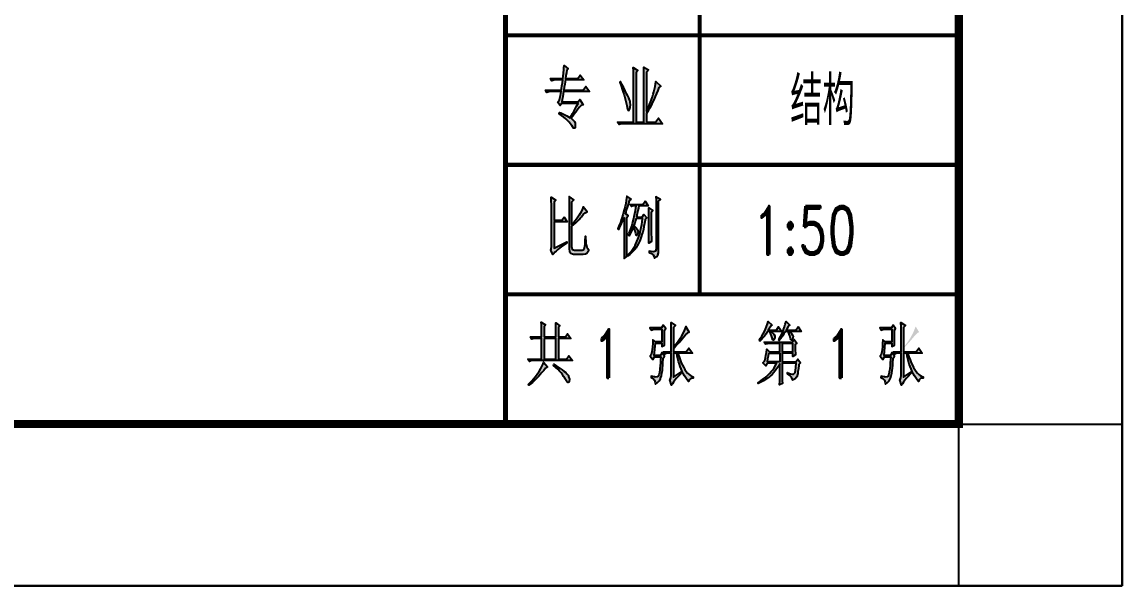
# Model space of a CAD drawing. Extents: x 214073 to 274589, y -287361 to -130190.
# Drawn here: x 271192 to 274589, y -287361 to -285620 of the extents above; entities that cross this region are included whole.
import ezdxf

# ---------------------------------------------------------------- set-up
doc = ezdxf.new("R2010")
doc.units = 0
doc.header["$LTSCALE"] = 500
doc.header["$MEASUREMENT"] = 0
doc.layers.get('0').update_dxf_attribs({"linetype": 'CONTINUOUS'})
for name, color, linetype in [('1', 7, 'CONTINUOUS'), ('PRDWWP_CenterLine', 7, 'CONTINUOUS'), ('TK', 7, 'CONTINUOUS'), ('图框', 4, 'CONTINUOUS')]:
    doc.layers.add(name, color=color, linetype=linetype)
doc.layers.add('_TSZ_PLOT_MARK', color=1, linetype='CONTINUOUS', plot=False)
doc.styles.add('romand', font='romand.shx', dxfattribs={"width": 0.7, "height": 200, "bigfont": 'OCHINESE.shx'})

msp = doc.modelspace()

# ---------------------------------------------------------------- hatches: boundary and pattern name
at = {"layer": '1'}
h = msp.add_hatch(color=7, dxfattribs=at)
h.paths.add_polyline_path([(272862.1, -285851.1), (272863.8, -285841.8), (272865, -285834.9), (272944.4, -285834.9), (272933.3, -285819.3), (272925, -285830.9), (272865.7, -285830.9), (272866.9, -285821.9), (272868.3, -285813.1), (272869.5, -285804.6), (272870.2, -285799.1), (272926.9, -285799.1), (272916.4, -285784.2), (272908.8, -285795.1), (272870.9, -285795.1), (272872.1, -285786.1), (272873.3, -285777.3), (272874.5, -285769.2), (272879, -285765), (272866.2, -285755), (272865.9, -285760.5), (272865.4, -285767.8), (272864.7, -285777.1), (272863.6, -285788.2), (272862.6, -285795.1), (272824.2, -285795.1), (272828.9, -285801.7), (272834.6, -285799.8), (272840.5, -285799.1), (272862.1, -285799.1), (272860.9, -285808.6), (272859.5, -285817.4), (272858.3, -285825.7), (272857.4, -285830.9), (272808.5, -285830.9), (272813.3, -285837.5), (272819, -285835.6), (272824.9, -285834.9), (272856.9, -285834.9), (272855, -285847), (272853.4, -285855.3), (272852.2, -285860.1), (272848.1, -285866.9), (272847, -285868.4), (272854.5, -285878.3), (272858.6, -285871.7), (272909.3, -285871.7), (272904.6, -285880.5), (272900.1, -285888.8), (272896, -285896.1), (272892.2, -285902.8), (272888.9, -285908.9), (272885.8, -285914.1), (272884.9, -285915.8), (272879.9, -285913), (272874.7, -285909.9), (272862.8, -285904.2), (272856.2, -285901.1), (272851.7, -285899.2), (272850.5, -285902.5), (272858.3, -285908.7), (272865.2, -285914.4), (272871.4, -285919.6), (272876.8, -285924.6), (272881.6, -285929.3), (272885.4, -285933.6), (272888.5, -285937.4), (272890.1, -285940), (272895.3, -285947.6), (272899.1, -285948.5), (272900.1, -285946.6), (272901, -285938.3), (272900.5, -285932.4), (272898.4, -285927.7), (272893.7, -285922.2), (272887.7, -285917.5), (272893, -285910.8), (272897.7, -285904.4), (272902.2, -285898.5), (272906.2, -285892.8), (272908.8, -285889.2), (272914.1, -285882.8), (272919.5, -285878.6), (272924.7, -285876.2), (272925.7, -285876), (272915.3, -285859.1), (272910, -285866.7), (272859.3, -285866.7), (272860.5, -285859.4)])
h.paths.add_polyline_path([(273069.9, -285864.8), (273068.2, -285860.3), (273065.8, -285854.8), (273063, -285848.4), (273059.4, -285840.9), (273055.4, -285832.6), (273050.4, -285823.1), (273045, -285812.9), (273040.5, -285804.1), (273038.1, -285805.8), (273042.1, -285816.9), (273045.5, -285827.3), (273048.8, -285836.8), (273051.4, -285845.6), (273053.8, -285853.7), (273055.9, -285861.3), (273059, -285873.6), (273059.7, -285878.3), (273061.8, -285889), (273064.2, -285893.7), (273067, -285892.3), (273068, -285890.9), (273070.6, -285883.8), (273071.5, -285875.5), (273070.8, -285868.4)], flags=17)
h.paths.add_polyline_path([(273120.9, -285775.9), (273126.8, -285768.3), (273112.1, -285760), (273112.6, -285770.7), (273112.6, -285779.9), (273112.8, -285787.7), (273112.8, -285930), (273088.9, -285930), (273088.9, -285775.9), (273094.1, -285769.9), (273080.1, -285760.9), (273080.3, -285770.4), (273080.5, -285779.4), (273080.8, -285787.7), (273080.8, -285930), (273031.7, -285930), (273036.4, -285936.7), (273042.1, -285934.8), (273048.1, -285934.3), (273170.4, -285934.3), (273158.3, -285916.7), (273148.9, -285930), (273120.9, -285930), (273120.9, -285902.5), (273123.9, -285897.8), (273127.3, -285892.3), (273130.6, -285886.6), (273133.9, -285880.2), (273137.2, -285873.3), (273140.8, -285866), (273144.3, -285858.2), (273147.9, -285849.9), (273151.5, -285841.1), (273155.3, -285831.6), (273158.8, -285822.6), (273165.2, -285818.3), (273150, -285804.1), (273148.9, -285811.9), (273147.4, -285819.7), (273143.6, -285835.4), (273141.3, -285843.2), (273138.9, -285851.3), (273136.3, -285859.4), (273133.2, -285867.4), (273129.9, -285875.5), (273126.6, -285883.8), (273120.9, -285895.9)])
h = msp.add_hatch(color=7, dxfattribs=at)
h.paths.add_polyline_path([(272846.7, -286323), (272852.4, -286318.5), (272858.8, -286313.5), (272866.2, -286308.5), (272874, -286303.1), (272874.9, -286302.6), (272874.5, -286299), (272835.3, -286318.3), (272835.3, -286236.7), (272876.1, -286236.7), (272866.2, -286222.4), (272859.3, -286232.4), (272835.3, -286232.4), (272835.3, -286176.7), (272840.5, -286170), (272826.6, -286160.8), (272826.8, -286167.2), (272826.8, -286174.5), (272827, -286182.6), (272827, -286202), (272827.3, -286213.4), (272827.3, -286312.6), (272826.1, -286321.6), (272824.9, -286324.2), (272831.8, -286338.4), (272834.4, -286334.9), (272837.7, -286331.3), (272841.7, -286327.3)])
h.paths.add_polyline_path([(272940.6, -286328.2), (272942.5, -286324.2), (272938.5, -286319), (272936.1, -286311.6), (272934.9, -286305.2), (272934.2, -286296.7), (272933.7, -286286.5), (272933.7, -286282.4), (272930.9, -286282.4), (272930.4, -286295.2), (272930, -286305.2), (272929.5, -286313), (272928.5, -286318), (272928.5, -286318.3), (272925, -286324.9), (272922.1, -286325.8), (272898.2, -286325.8), (272892.7, -286323.7), (272890.8, -286316.8), (272890.6, -286315.9), (272890.6, -286250.9), (272896.8, -286245.4), (272902.4, -286240), (272907.7, -286235), (272912.4, -286230), (272916.9, -286225), (272919.8, -286221.7), (272925.7, -286214.9), (272931.1, -286209.9), (272935.9, -286207.3), (272937.3, -286206.6), (272925.7, -286190.9), (272923.3, -286196.8), (272920, -286203.9), (272915.7, -286211.8), (272912.9, -286216.7), (272908.6, -286223.2), (272904.3, -286229.3), (272899.6, -286235.2), (272894.9, -286240.9), (272890.6, -286245.9), (272890.6, -286175.7), (272896.5, -286169.1), (272882, -286159.1), (272882, -286166.9), (272882.3, -286175.2), (272882.5, -286184.3), (272882.5, -286320.9), (272883.5, -286328.7), (272886.8, -286333.9), (272892, -286336.3), (272895.3, -286336.8), (272925.7, -286336.8), (272932.1, -286335.6), (272936.1, -286333.4)])
h.paths.add_polyline_path([(273059.7, -286317.1), (273059.7, -286223.4), (273063.7, -286217.5), (273056.1, -286212.5), (273057.5, -286207.7), (273059.4, -286201.3), (273061.8, -286193.3), (273064.7, -286183.3), (273068.2, -286171.9), (273068.5, -286170.7), (273073.2, -286166.7), (273060.4, -286157.5), (273059.4, -286164.1), (273058, -286171.7), (273056.6, -286180.2), (273054.5, -286189.7), (273052.1, -286199.9), (273050.2, -286207.5), (273047.8, -286215.1), (273045.5, -286222.9), (273042.8, -286231), (273040, -286239), (273036.9, -286247.3), (273033.6, -286255.6), (273032.4, -286259.2), (273034.1, -286260.9), (273037.1, -286255.9), (273040.2, -286250), (273044, -286242.6), (273047.8, -286234.3), (273052.1, -286225), (273052.1, -286324.7), (273051.9, -286334.1), (273051.6, -286345.1), (273051.6, -286350), (273060.4, -286344.1), (273059.9, -286334.6), (273059.9, -286325.6)])
h.paths.add_polyline_path([(273097.5, -286187.6), (273126.1, -286187.6), (273116.4, -286173.3), (273109.2, -286183.3), (273070.1, -286183.3), (273074.9, -286190), (273080.1, -286187.6), (273088.4, -286187.6), (273087.7, -286194.5), (273086.5, -286202.5), (273085.1, -286211.3), (273083.2, -286221), (273082, -286226.7), (273077.7, -286242.4), (273075.3, -286250.4), (273072.5, -286258.3), (273069.6, -286266.6), (273066.6, -286274.6), (273064.9, -286278.4), (273066.8, -286280.1), (273071.1, -286272.5), (273074.6, -286265.1), (273078.2, -286258), (273080.8, -286251.6), (273084.1, -286260.1), (273086.5, -286268), (273087.7, -286273.4), (273090, -286279.4), (273092.9, -286275.8), (273094.8, -286268), (273092.9, -286261.6), (273089.3, -286256.1), (273084.1, -286250.4), (273082, -286248.3), (273084.6, -286240.9), (273087, -286232.9), (273088.9, -286226.7), (273108.8, -286226.7), (273107.3, -286236.7), (273105.9, -286245.9), (273104.3, -286254.7), (273102.6, -286262.8), (273100.9, -286270.3), (273100, -286274.1), (273097.4, -286282.4), (273094.5, -286290.5), (273091.2, -286298.1), (273087.9, -286305.2), (273085.3, -286310), (273081.7, -286316.6), (273077.5, -286322.8), (273073, -286328.7), (273068.2, -286334.4), (273062.5, -286340.1), (273063.7, -286342.4), (273069.6, -286337.9), (273074.9, -286333.2), (273079.8, -286328), (273084.3, -286323), (273084.8, -286322.5), (273088.4, -286317.5), (273091.9, -286311.6), (273095.7, -286304.5), (273099.8, -286296), (273102.4, -286290), (273104.7, -286283.6), (273106.9, -286276.7), (273109, -286269.2), (273111.1, -286260.9), (273113, -286251.8), (273114.7, -286242.4), (273116.6, -286232.2), (273116.8, -286230), (273121.6, -286225), (273112.1, -286214.1), (273107.6, -286222.4), (273090, -286222.4), (273092.4, -286211.5), (273094.5, -286202.3), (273096.2, -286194.5)])
h.paths.add_polyline_path([(273135.6, -286209.2), (273140.8, -286202.5), (273128, -286194.2), (273128.2, -286202.5), (273128.5, -286211.3), (273128.5, -286279.8), (273128.2, -286289.8), (273128, -286301.7), (273128, -286303.3), (273136, -286297.4), (273135.8, -286285.3), (273135.6, -286275.3)])
h.paths.add_polyline_path([(273158.3, -286173.3), (273163.6, -286168.4), (273150, -286160.1), (273150.3, -286170.7), (273150.5, -286180.2), (273150.5, -286188.8), (273150.7, -286196.1), (273150.7, -286320.9), (273148.6, -286328.2), (273146, -286329.2), (273141.5, -286329.4), (273135.1, -286328.9), (273129.2, -286328.2), (273129.2, -286331.8), (273136.3, -286334.9), (273141.7, -286339.1), (273144.8, -286344.3), (273146, -286349.1), (273151.2, -286345.5), (273155.3, -286340.3), (273157.4, -286333.2), (273158.3, -286324.4)])
h = msp.add_hatch(color=7, dxfattribs=at)
h.paths.add_polyline_path([(272809, -286688.5), (272815.4, -286685.1), (272803.1, -286670.2), (272801.2, -286675.4), (272798.4, -286682.1), (272794.1, -286689.9), (272789.1, -286698.7), (272785.3, -286704.3), (272781.3, -286710), (272777, -286715.7), (272772.3, -286721.7), (272767.3, -286727.3), (272761.9, -286733), (272756.4, -286738.5), (272757.6, -286741.8), (272763.3, -286737.5), (272768.7, -286733), (272773.9, -286728.3), (272784.1, -286718.1), (272788.4, -286713.6), (272792.9, -286708.4), (272797.9, -286702.4), (272803.4, -286695.6)])
h.paths.add_polyline_path([(272875, -286706.2), (272871.2, -286702.7), (272866.4, -286698.9), (272860.7, -286694.4), (272854.1, -286689.6), (272846.3, -286684.4), (272837.5, -286678.7), (272834.7, -286676.8), (272833.9, -286680.2), (272840.6, -286686.3), (272846.5, -286692.2), (272852, -286697.9), (272857, -286703.6), (272861.2, -286708.8), (272864.8, -286714.3), (272868.1, -286719.3), (272869, -286720.9), (272874.5, -286729.7), (272878.5, -286733.3), (272881.4, -286731.6), (272881.9, -286730.2), (272882.6, -286722.6), (272880.4, -286714.3), (272879.5, -286711.9), (272877.8, -286709.3)])
h.paths.add_polyline_path([(272877.1, -286582.7), (272870.2, -286592.6), (272849.1, -286592.6), (272849.1, -286562.8), (272853.2, -286557.8), (272840.3, -286548.5), (272840.6, -286553.7), (272840.8, -286560.9), (272840.8, -286569.9), (272841.1, -286580.5), (272841.1, -286592.6), (272804.8, -286592.6), (272804.8, -286561.1), (272809, -286555.2), (272796, -286546.9), (272796.2, -286554), (272796.5, -286562), (272796.7, -286570.8), (272796.7, -286592.6), (272762.3, -286592.6), (272767.1, -286599.3), (272772.8, -286597.4), (272778.7, -286596.9), (272796.7, -286596.9), (272796.7, -286660.9), (272754.7, -286660.9), (272759.5, -286667.8), (272765.2, -286665.7), (272771.1, -286665.2), (272891.8, -286665.2), (272881.1, -286650.3), (272873.6, -286660.9), (272849.1, -286660.9), (272849.1, -286596.9), (272887.1, -286596.9)])
h.paths.add_polyline_path([(272841.1, -286596.9), (272841.1, -286660.9), (272804.8, -286660.9), (272804.8, -286596.9)], flags=17)
h.paths.add_polyline_path([(273148.2, -286611.9), (273168.6, -286611.9), (273168.6, -286621.8), (273176.6, -286617.8), (273176.6, -286610.9), (273176.4, -286603.1), (273176.2, -286594.3), (273176.2, -286571.1), (273180.2, -286566.1), (273172.6, -286556.1), (273167.4, -286564.4), (273131.3, -286564.4), (273135.8, -286571.1), (273142.3, -286568.5), (273168.6, -286568.5), (273168.6, -286607.8), (273148.2, -286607.8), (273140.6, -286600.9), (273139.9, -286613), (273139.2, -286623), (273138.5, -286631.1), (273137.7, -286637.2), (273137.7, -286638.7), (273135.6, -286647.7), (273132.5, -286651.9), (273140.1, -286661.9), (273145.3, -286653.6), (273165, -286653.6), (273164.3, -286663.3), (273163.6, -286672.6), (273162.9, -286681.3), (273162.2, -286689.6), (273161.5, -286696), (273159.6, -286707), (273156.7, -286713.4), (273154.1, -286715.3), (273147.5, -286716.4), (273145.3, -286716), (273139.9, -286715), (273135.4, -286713.6), (273134.7, -286717.6), (273141.1, -286721.2), (273145.3, -286726.4), (273147.9, -286732.8), (273148.7, -286737.8), (273155.1, -286733), (273160, -286727.8), (273163.6, -286722.1), (273164.5, -286720.2), (273166.7, -286712.6), (273168.6, -286704.3), (273169.8, -286696), (273170.2, -286688.9), (273170.9, -286680.9), (273171.7, -286671.6), (273172.4, -286661.4), (273172.6, -286657.6), (273176.6, -286651.9), (273168.6, -286641), (273163.8, -286649.3), (273144.6, -286649.3)])
h.paths.add_polyline_path([(273204.6, -286563.5), (273210.6, -286556.8), (273196.6, -286547.8), (273196.6, -286551.9), (273196.8, -286557.1), (273196.8, -286570.3), (273197, -286578.7), (273197, -286638.7), (273173.3, -286638.7), (273177.8, -286645.3), (273183.8, -286642.7), (273197, -286642.7), (273197, -286710.3), (273196.1, -286719.3), (273193, -286725.2), (273198.2, -286741.8), (273201.1, -286737.1), (273204.4, -286731.9), (273208.7, -286726.2), (273213.4, -286720.2), (273218.9, -286714.1), (273225.3, -286707.4), (273228.1, -286704.3), (273226.9, -286701), (273204.6, -286716.9), (273204.6, -286642.7), (273214.6, -286642.7), (273216, -286651.5), (273217.7, -286660), (273219.8, -286668.1), (273222.2, -286676.1), (273224.8, -286683.9), (273227.6, -286691.3), (273230.9, -286698.7), (273234.3, -286705.5), (273238.3, -286712.4), (273242.3, -286718.8), (273246.6, -286725), (273250.9, -286730.2), (273252.8, -286724.5), (273257.3, -286720.7), (273264.1, -286719.5), (273265.3, -286719.3), (273265.3, -286716), (273260.8, -286714.1), (273256.3, -286711.5), (273252.1, -286708.1), (273247.8, -286703.9), (273243.5, -286699.1), (273239.5, -286693.4), (273235.7, -286687), (273231.9, -286679.9), (273228.1, -286672.1), (273224.5, -286663.3), (273221.2, -286653.8), (273217.9, -286643.9), (273217.4, -286642.7), (273262.5, -286642.7), (273251.3, -286626.8), (273243.8, -286638.7), (273204.6, -286638.7)])
h.paths.add_polyline_path([(273242.1, -286560.2), (273235.9, -286575.3), (273232.4, -286582.7), (273228.6, -286590), (273228.1, -286591), (273224.5, -286597.1), (273220.7, -286603.1), (273216.2, -286609.5), (273211.5, -286615.9), (273205.8, -286622.8), (273206.5, -286626.1), (273211.7, -286620.4), (273216.7, -286614.7), (273221.7, -286609.2), (273231.2, -286598.3), (273235, -286593.6), (273241.6, -286586), (273247.1, -286580.8), (273251.1, -286578.2), (273252.5, -286577.7)], flags=17)
h.paths.add_polyline_path([(273502.3, -286562.3), (273506.3, -286556.8), (273507.9, -286555.2), (273496.3, -286544.5), (273494.2, -286552.3), (273491.6, -286560.4), (273488.5, -286568), (273485.2, -286575.3), (273481.4, -286582.9), (273477.4, -286590), (273473.3, -286596.4), (273469.5, -286601.9), (273470.7, -286605.2), (273476.2, -286600), (273480.9, -286594.5), (273484.7, -286590.3), (273489, -286583.9), (273493.2, -286577.2), (273494.4, -286575.3), (273501.5, -286575.3), (273505.1, -286583.4), (273507.2, -286589.3), (273509.4, -286598.3), (273509.6, -286600.9), (273512.9, -286602.4), (273514.3, -286600.9), (273517.2, -286594.1), (273516.7, -286589.3), (273513.6, -286583.9), (273508.7, -286578.4), (273505.1, -286575.3), (273538.8, -286575.3), (273528.8, -286561.1), (273521.9, -286571.1), (273496.8, -286571.1)])
h.paths.add_polyline_path([(273588.8, -286561.1), (273581.9, -286571.1), (273552.3, -286571.1), (273557.3, -286562.3), (273561.5, -286557.3), (273563.2, -286556.1), (273551.6, -286545.2), (273549.4, -286553), (273547.1, -286561.1), (273544.2, -286569.6), (273544, -286570.1), (273541.6, -286576.5), (273538.3, -286583.4), (273534.5, -286590.7), (273530, -286598.6), (273528.3, -286600.9), (273530, -286603.6), (273535.7, -286596.9), (273540, -286591.2), (273541.6, -286588.6), (273545.4, -286582.7), (273549.9, -286575.3), (273558, -286575.3), (273561.5, -286584.1), (273563.2, -286589.3), (273565.3, -286597.6), (273566.3, -286600.2), (273569.4, -286602.1), (273571.5, -286599.3), (273573.4, -286591.5), (273572, -286587), (273568.4, -286582), (273562.5, -286576.3), (273561.5, -286575.3), (273598.8, -286575.3)])
h.paths.add_polyline_path([(273580.3, -286634.1), (273580.3, -286616.1), (273584.8, -286611.9), (273576.7, -286600.2), (273570.8, -286608.5), (273484, -286608.5), (273488.7, -286615.2), (273494.4, -286613.3), (273500.4, -286612.8), (273532.4, -286612.8), (273532.4, -286638.7), (273500.8, -286638.7), (273492.1, -286630.1), (273490.9, -286640.1), (273489.2, -286649.1), (273487.8, -286657.4), (273486.1, -286665), (273485.7, -286666.9), (273480.4, -286671.9), (273489.2, -286681.8), (273493.2, -286673.5), (273522.4, -286673.5), (273518.9, -286680.9), (273514.8, -286687.5), (273510.6, -286693.9), (273505.8, -286699.6), (273501.1, -286705.1), (273496.8, -286709.3), (273485.9, -286718.8), (273480.4, -286723.1), (273475, -286727.1), (273469.5, -286730.9), (273465.3, -286733.5), (273466, -286736.1), (273472.1, -286733), (273478.1, -286730), (273483.8, -286726.6), (273489.4, -286723.1), (273494.9, -286719.3), (273500.4, -286715.3), (273503.2, -286712.6), (273508.4, -286708.1), (273513.4, -286702.9), (273518.1, -286697.5), (273522.7, -286691.3), (273526.9, -286684.9), (273531, -286678), (273532.4, -286675.2), (273532.4, -286721.4), (273532.1, -286730), (273531.9, -286737.8), (273531.9, -286740.2), (273540.4, -286736.1), (273540.2, -286726.9), (273540, -286718.1), (273540, -286673.5), (273583.1, -286673.5), (273581.7, -286686.6), (273580.8, -286696), (273579.8, -286701.7), (273579.6, -286702.7), (273575.1, -286707.7), (273571.5, -286707.7), (273565.6, -286706), (273557, -286702.9), (273556.3, -286702.7), (273556.3, -286706), (273563.4, -286711.2), (273568.2, -286716.4), (273571, -286722.1), (273571.5, -286726.2), (273577.7, -286723.3), (273579.6, -286721.9), (273584.5, -286716.7), (273584.8, -286716), (273587.2, -286708.6), (273587.9, -286705.3), (273588.6, -286699.6), (273589.8, -286691.1), (273591, -286679.7), (273591.2, -286677.8), (273596.4, -286672.8), (273588.3, -286660.9), (273582.4, -286669.5), (273540, -286669.5), (273540, -286642.7), (273572.7, -286642.7), (273572.7, -286652.6), (273580.8, -286647.7), (273580.5, -286642.2)])
h.paths.add_polyline_path([(273572.7, -286638.7), (273540, -286638.7), (273540, -286612.8), (273572.7, -286612.8)], flags=16)
h.paths.add_polyline_path([(273532.4, -286642.7), (273532.4, -286669.5), (273494, -286669.5), (273495.6, -286659.3), (273497.5, -286650.7), (273499.1, -286642.7)], flags=16)
h.paths.add_polyline_path([(273886.7, -286651.9), (273878.6, -286641), (273873.9, -286649.3), (273854.7, -286649.3), (273858.2, -286611.9), (273878.6, -286611.9), (273878.6, -286621.8), (273886.7, -286617.8), (273886.4, -286610.9), (273886.4, -286603.1), (273886.2, -286594.3), (273886.2, -286571.1), (273890.2, -286566.1), (273882.7, -286556.1), (273877.4, -286564.4), (273841.4, -286564.4), (273845.9, -286571.1), (273852.3, -286568.5), (273878.6, -286568.5), (273878.6, -286607.8), (273858.2, -286607.8), (273850.6, -286600.9), (273849.9, -286613), (273849.2, -286623), (273848.5, -286631.1), (273847.8, -286637.2), (273847.8, -286638.7), (273845.7, -286647.7), (273842.6, -286651.9), (273850.2, -286661.9), (273855.4, -286653.6), (273875.1, -286653.6), (273874.4, -286663.3), (273873.6, -286672.6), (273872.9, -286681.3), (273872.2, -286689.6), (273871.5, -286696), (273869.6, -286707), (273866.8, -286713.4), (273863.9, -286715.3), (273857.5, -286716.4), (273855.4, -286716), (273849.9, -286715), (273845.4, -286713.6), (273844.7, -286717.6), (273851.1, -286721.2), (273855.4, -286726.4), (273858, -286732.8), (273858.7, -286737.8), (273865.1, -286733), (273870.1, -286727.8), (273873.6, -286722.1), (273874.6, -286720.2), (273876.7, -286712.6), (273878.6, -286704.3), (273879.8, -286696), (273880.3, -286688.9), (273881, -286680.9), (273881.7, -286671.6), (273882.4, -286661.4), (273882.7, -286657.6)])
h.paths.add_polyline_path([(273961.2, -286578.2), (273962.6, -286577.7), (273952.1, -286560.2), (273946, -286575.3), (273942.4, -286582.7), (273938.6, -286590), (273938.1, -286591), (273934.6, -286597.1), (273930.8, -286603.1), (273926.3, -286609.5), (273921.5, -286615.9), (273915.9, -286622.8), (273916.6, -286626.1), (273921.8, -286620.4), (273926.8, -286614.7), (273931.7, -286609.2), (273941.2, -286598.3), (273945, -286593.6), (273951.7, -286586), (273957.1, -286580.8)], flags=17)
h.paths.add_polyline_path([(273949.5, -286693.4), (273945.7, -286687), (273941.9, -286679.9), (273938.1, -286672.1), (273934.6, -286663.3), (273931.3, -286653.8), (273928, -286643.9), (273927.5, -286642.7), (273972.5, -286642.7), (273961.4, -286626.8), (273953.8, -286638.7), (273914.7, -286638.7), (273914.7, -286563.5), (273920.6, -286556.8), (273906.6, -286547.8), (273906.6, -286551.9), (273906.8, -286557.1), (273906.8, -286570.3), (273907.1, -286578.7), (273907.1, -286638.7), (273883.4, -286638.7), (273887.9, -286645.3), (273893.8, -286642.7), (273907.1, -286642.7), (273907.1, -286710.3), (273906.1, -286719.3), (273903, -286725.2), (273908.3, -286741.8), (273911.1, -286737.1), (273914.4, -286731.9), (273918.5, -286726.2), (273923.4, -286720.2), (273928.9, -286714.1), (273935.1, -286707.4), (273938.1, -286704.3), (273937, -286701), (273914.7, -286716.9), (273914.7, -286642.7), (273924.6, -286642.7), (273926.1, -286651.5), (273927.7, -286660), (273929.8, -286668.1), (273932.2, -286676.1), (273934.8, -286683.9), (273937.7, -286691.3), (273941, -286698.7), (273944.3, -286705.5), (273948.1, -286712.4), (273952.4, -286718.8), (273956.6, -286725), (273960.7, -286730.2), (273962.8, -286724.5), (273967.3, -286720.7), (273974.2, -286719.5), (273975.4, -286719.3), (273975.4, -286716), (273970.9, -286714.1), (273966.4, -286711.5), (273962.1, -286708.1), (273957.8, -286703.9), (273953.6, -286699.1)])

# ---------------------------------------------------------------- linework, layer by layer
at = {"color": 4, "flags": 128}
for points in [[(274589.2, -245311.2), (274589.2, -287361.2)], [(274589.2, -287361.2), (215139.2, -287361.2)]]:
    msp.add_lwpolyline(points, dxfattribs=at)
msp.add_lwpolyline([(216389.2, -245811.2), (274085.2, -245811.2), (274085.2, -286861.2), (216389.2, -286861.2)], close=True)
at = {"flags": 128}
for points in [[(274085.2, -287361.2), (274085.2, -286861.2)], [(274089.2, -286861.2), (274589.2, -286861.2)]]:
    msp.add_lwpolyline(points, dxfattribs=at)
at = {"layer": '1'}
msp.add_line((274085.2, -286861.2), (265085.2, -286861.2), dxfattribs=at)
at = {"layer": '1', "color": 7}
msp.add_line((274085.2, -286861.2), (265085.2, -286861.2), dxfattribs=at)
at = {"layer": '1', "color": 7, "const_width": 25}
for points in [[(265085.2, -286861.2), (274085.2, -286861.2), (274085.2, -280273.1), (265085.2, -280273.1)], [(265085.2, -283961.2), (274085.2, -283961.2), (274085.2, -286861.2), (265085.2, -286861.2)]]:
    msp.add_lwpolyline(points, close=True, dxfattribs=at)
at = {"layer": '1', "color": 7}
for points, const_width in [([(272685.2, -285261.2), (272685.2, -286861.2)], 15), ([(273285.2, -285261.2), (273285.2, -286461.2)], 12.5), ([(274085.2, -285661.2), (272685.2, -285661.2)], 12.5), ([(274085.2, -286061.2), (272685.2, -286061.2)], 12.5), ([(274085.2, -286461.2), (272685.2, -286461.2)], 12.5)]:
    msp.add_lwpolyline(points, dxfattribs=dict(at, const_width=const_width))
for points in [[(272900.5, -285932.4), (272901, -285938.3), (272900.1, -285946.6), (272899.1, -285948.5), (272895.3, -285947.6), (272890.1, -285940), (272888.5, -285937.4), (272885.4, -285933.6), (272881.6, -285929.3), (272876.8, -285924.6), (272871.4, -285919.6), (272865.2, -285914.4), (272858.3, -285908.7), (272850.5, -285902.5), (272851.7, -285899.2), (272856.2, -285901.1), (272862.8, -285904.2), (272874.7, -285909.9), (272879.9, -285913), (272884.9, -285915.8), (272885.8, -285914.1), (272888.9, -285908.9), (272892.2, -285902.8), (272896, -285896.1), (272900.1, -285888.8), (272904.6, -285880.5), (272909.3, -285871.7), (272858.6, -285871.7), (272854.5, -285878.3), (272847, -285868.4), (272848.1, -285866.9), (272852.2, -285860.1), (272853.4, -285855.3), (272855, -285847), (272856.9, -285834.9), (272824.9, -285834.9), (272819, -285835.6), (272813.3, -285837.5), (272808.5, -285830.9), (272857.4, -285830.9), (272858.3, -285825.7), (272859.5, -285817.4), (272860.9, -285808.6), (272862.1, -285799.1), (272840.5, -285799.1), (272834.6, -285799.8), (272828.9, -285801.7), (272824.2, -285795.1), (272862.6, -285795.1), (272863.6, -285788.2), (272864.7, -285777.1), (272865.4, -285767.8), (272865.9, -285760.5), (272866.2, -285755), (272879, -285765), (272874.5, -285769.2), (272873.3, -285777.3), (272872.1, -285786.1), (272870.9, -285795.1), (272908.8, -285795.1), (272916.4, -285784.2), (272926.9, -285799.1), (272870.2, -285799.1), (272869.5, -285804.6), (272868.3, -285813.1), (272866.9, -285821.9), (272865.7, -285830.9), (272925, -285830.9), (272933.3, -285819.3), (272944.4, -285834.9), (272865, -285834.9), (272863.8, -285841.8), (272862.1, -285851.1), (272860.5, -285859.4), (272859.3, -285866.7), (272910, -285866.7), (272915.3, -285859.1), (272925.7, -285876), (272924.7, -285876.2), (272919.5, -285878.6), (272914.1, -285882.8), (272908.8, -285889.2), (272906.2, -285892.8), (272902.2, -285898.5), (272897.7, -285904.4), (272893, -285910.8), (272887.7, -285917.5), (272893.7, -285922.2), (272898.4, -285927.7)], [(273120.9, -285930), (273148.9, -285930), (273158.3, -285916.7), (273170.4, -285934.3), (273048.1, -285934.3), (273042.1, -285934.8), (273036.4, -285936.7), (273031.7, -285930), (273080.8, -285930), (273080.8, -285787.7), (273080.5, -285779.4), (273080.3, -285770.4), (273080.1, -285760.9), (273094.1, -285769.9), (273088.9, -285775.9), (273088.9, -285930), (273112.8, -285930), (273112.8, -285787.7), (273112.6, -285779.9), (273112.6, -285770.7), (273112.1, -285760), (273126.8, -285768.3), (273120.9, -285775.9), (273120.9, -285895.9), (273126.6, -285883.8), (273129.9, -285875.5), (273133.2, -285867.4), (273136.3, -285859.4), (273138.9, -285851.3), (273141.3, -285843.2), (273143.6, -285835.4), (273147.4, -285819.7), (273148.9, -285811.9), (273150, -285804.1), (273165.2, -285818.3), (273158.8, -285822.6), (273155.3, -285831.6), (273151.5, -285841.1), (273147.9, -285849.9), (273144.3, -285858.2), (273140.8, -285866), (273137.2, -285873.3), (273133.9, -285880.2), (273130.6, -285886.6), (273127.3, -285892.3), (273123.9, -285897.8), (273120.9, -285902.5)], [(273068, -285890.9), (273070.6, -285883.8), (273071.5, -285875.5), (273070.8, -285868.4), (273069.9, -285864.8), (273068.2, -285860.3), (273065.8, -285854.8), (273063, -285848.4), (273059.4, -285840.9), (273055.4, -285832.6), (273050.4, -285823.1), (273045, -285812.9), (273040.5, -285804.1), (273038.1, -285805.8), (273042.1, -285816.9), (273045.5, -285827.3), (273048.8, -285836.8), (273051.4, -285845.6), (273053.8, -285853.7), (273055.9, -285861.3), (273059, -285873.6), (273059.7, -285878.3), (273061.8, -285889), (273064.2, -285893.7), (273067, -285892.3)], [(272866.2, -286308.5), (272858.8, -286313.5), (272852.4, -286318.5), (272846.7, -286323), (272841.7, -286327.3), (272837.7, -286331.3), (272834.4, -286334.9), (272831.8, -286338.4), (272824.9, -286324.2), (272826.1, -286321.6), (272827.3, -286312.6), (272827.3, -286213.4), (272827, -286202), (272827, -286182.6), (272826.8, -286174.5), (272826.8, -286167.2), (272826.6, -286160.8), (272840.5, -286170), (272835.3, -286176.7), (272835.3, -286232.4), (272859.3, -286232.4), (272866.2, -286222.4), (272876.1, -286236.7), (272835.3, -286236.7), (272835.3, -286318.3), (272874.5, -286299), (272874.9, -286302.6), (272874, -286303.1)], [(272898.2, -286325.8), (272892.7, -286323.7), (272890.8, -286316.8), (272890.6, -286315.9), (272890.6, -286250.9), (272896.8, -286245.4), (272902.4, -286240), (272907.7, -286235), (272912.4, -286230), (272916.9, -286225), (272919.8, -286221.7), (272925.7, -286214.9), (272931.1, -286209.9), (272935.9, -286207.3), (272937.3, -286206.6), (272925.7, -286190.9), (272923.3, -286196.8), (272920, -286203.9), (272915.7, -286211.8), (272912.9, -286216.7), (272908.6, -286223.2), (272904.3, -286229.3), (272899.6, -286235.2), (272894.9, -286240.9), (272890.6, -286245.9), (272890.6, -286175.7), (272896.5, -286169.1), (272882, -286159.1), (272882, -286166.9), (272882.3, -286175.2), (272882.5, -286184.3), (272882.5, -286320.9), (272883.5, -286328.7), (272886.8, -286333.9), (272892, -286336.3), (272895.3, -286336.8), (272925.7, -286336.8), (272932.1, -286335.6), (272936.1, -286333.4), (272940.6, -286328.2), (272942.5, -286324.2), (272938.5, -286319), (272936.1, -286311.6), (272934.9, -286305.2), (272934.2, -286296.7), (272933.7, -286286.5), (272933.7, -286282.4), (272930.9, -286282.4), (272930.4, -286295.2), (272930, -286305.2), (272929.5, -286313), (272928.5, -286318), (272928.5, -286318.3), (272925, -286324.9), (272922.1, -286325.8)], [(273044, -286242.6), (273047.8, -286234.3), (273052.1, -286225), (273052.1, -286324.7), (273051.9, -286334.1), (273051.6, -286345.1), (273051.6, -286350), (273060.4, -286344.1), (273059.9, -286334.6), (273059.9, -286325.6), (273059.7, -286317.1), (273059.7, -286223.4), (273063.7, -286217.5), (273056.1, -286212.5), (273057.5, -286207.7), (273059.4, -286201.3), (273061.8, -286193.3), (273064.7, -286183.3), (273068.2, -286171.9), (273068.5, -286170.7), (273073.2, -286166.7), (273060.4, -286157.5), (273059.4, -286164.1), (273058, -286171.7), (273056.6, -286180.2), (273054.5, -286189.7), (273052.1, -286199.9), (273050.2, -286207.5), (273047.8, -286215.1), (273045.5, -286222.9), (273042.8, -286231), (273040, -286239), (273036.9, -286247.3), (273033.6, -286255.6), (273032.4, -286259.2), (273034.1, -286260.9), (273037.1, -286255.9), (273040.2, -286250)], [(273090, -286222.4), (273107.6, -286222.4), (273112.1, -286214.1), (273121.6, -286225), (273116.8, -286230), (273116.6, -286232.2), (273114.7, -286242.4), (273113, -286251.8), (273111.1, -286260.9), (273109, -286269.2), (273106.9, -286276.7), (273104.7, -286283.6), (273102.4, -286290), (273099.8, -286296), (273095.7, -286304.5), (273091.9, -286311.6), (273088.4, -286317.5), (273084.8, -286322.5), (273084.3, -286323), (273079.8, -286328), (273074.9, -286333.2), (273069.6, -286337.9), (273063.7, -286342.4), (273062.5, -286340.1), (273068.2, -286334.4), (273073, -286328.7), (273077.5, -286322.8), (273081.7, -286316.6), (273085.3, -286310), (273087.9, -286305.2), (273091.2, -286298.1), (273094.5, -286290.5), (273097.4, -286282.4), (273100, -286274.1), (273100.9, -286270.3), (273102.6, -286262.8), (273104.3, -286254.7), (273105.9, -286245.9), (273107.3, -286236.7), (273108.8, -286226.7), (273088.9, -286226.7), (273087, -286232.9), (273084.6, -286240.9), (273082, -286248.3), (273084.1, -286250.4), (273089.3, -286256.1), (273092.9, -286261.6), (273094.8, -286268), (273092.9, -286275.8), (273090, -286279.4), (273087.7, -286273.4), (273086.5, -286268), (273084.1, -286260.1), (273080.8, -286251.6), (273078.2, -286258), (273074.6, -286265.1), (273071.1, -286272.5), (273066.8, -286280.1), (273064.9, -286278.4), (273066.6, -286274.6), (273069.6, -286266.6), (273072.5, -286258.3), (273075.3, -286250.4), (273077.7, -286242.4), (273082, -286226.7), (273083.2, -286221), (273085.1, -286211.3), (273086.5, -286202.5), (273087.7, -286194.5), (273088.4, -286187.6), (273080.1, -286187.6), (273074.9, -286190), (273070.1, -286183.3), (273109.2, -286183.3), (273116.4, -286173.3), (273126.1, -286187.6), (273097.6, -286187.6), (273097.4, -286188.1), (273096.2, -286194.5), (273094.5, -286202.3), (273092.4, -286211.5)], [(273141.5, -286329.4), (273135.1, -286328.9), (273129.2, -286328.2), (273129.2, -286331.8), (273136.3, -286334.9), (273141.7, -286339.1), (273144.8, -286344.3), (273146, -286349.1), (273151.2, -286345.5), (273155.3, -286340.3), (273157.4, -286333.2), (273158.3, -286324.4), (273158.3, -286173.3), (273163.6, -286168.4), (273150, -286160.1), (273150.3, -286170.7), (273150.5, -286180.2), (273150.5, -286188.8), (273150.7, -286196.1), (273150.7, -286320.9), (273148.6, -286328.2), (273146, -286329.2)], [(273128.5, -286279.8), (273128.5, -286211.3), (273128.2, -286202.5), (273128, -286194.2), (273140.8, -286202.5), (273135.6, -286209.2), (273135.6, -286275.3), (273135.8, -286285.3), (273136, -286297.4), (273128, -286303.3), (273128, -286301.7), (273128.2, -286289.8)], [(272840.8, -286569.9), (272840.8, -286560.9), (272840.6, -286553.7), (272840.3, -286548.5), (272853.2, -286557.8), (272849.1, -286562.8), (272849.1, -286592.6), (272870.2, -286592.6), (272877.1, -286582.7), (272887.1, -286596.9), (272849.1, -286596.9), (272849.1, -286660.9), (272873.6, -286660.9), (272881.1, -286650.3), (272891.8, -286665.2), (272771.1, -286665.2), (272765.2, -286665.7), (272759.5, -286667.8), (272754.7, -286660.9), (272796.7, -286660.9), (272796.7, -286596.9), (272778.7, -286596.9), (272772.8, -286597.4), (272767.1, -286599.3), (272762.3, -286592.6), (272796.7, -286592.6), (272796.7, -286570.8), (272796.5, -286562), (272796.2, -286554), (272796, -286546.9), (272809, -286555.2), (272804.8, -286561.1), (272804.8, -286592.6), (272841.1, -286592.6), (272841.1, -286580.5)], [(273145.3, -286726.4), (273147.9, -286732.8), (273148.7, -286737.8), (273155.1, -286733), (273160, -286727.8), (273163.6, -286722.1), (273164.5, -286720.2), (273166.7, -286712.6), (273168.6, -286704.3), (273169.8, -286696), (273170.2, -286688.9), (273170.9, -286680.9), (273171.7, -286671.6), (273172.4, -286661.4), (273172.6, -286657.6), (273176.6, -286651.9), (273168.6, -286641), (273163.8, -286649.3), (273144.6, -286649.3), (273148.2, -286611.9), (273168.6, -286611.9), (273168.6, -286621.8), (273176.6, -286617.8), (273176.6, -286610.9), (273176.4, -286603.1), (273176.2, -286594.3), (273176.2, -286571.1), (273180.2, -286566.1), (273172.6, -286556.1), (273167.4, -286564.4), (273131.3, -286564.4), (273135.8, -286571.1), (273142.3, -286568.5), (273168.6, -286568.5), (273168.6, -286607.8), (273148.2, -286607.8), (273140.6, -286600.9), (273139.9, -286613), (273139.2, -286623), (273138.5, -286631.1), (273137.7, -286637.2), (273137.7, -286638.7), (273135.6, -286647.7), (273132.5, -286651.9), (273140.1, -286661.9), (273145.3, -286653.6), (273165, -286653.6), (273164.3, -286663.3), (273163.6, -286672.6), (273162.9, -286681.3), (273162.2, -286689.6), (273161.5, -286696), (273159.6, -286707), (273156.7, -286713.4), (273154.1, -286715.3), (273147.5, -286716.4), (273145.3, -286716), (273139.9, -286715), (273135.4, -286713.6), (273134.7, -286717.6), (273141.1, -286721.2)], [(273234.3, -286705.5), (273230.9, -286698.7), (273227.6, -286691.3), (273224.8, -286683.9), (273222.2, -286676.1), (273219.8, -286668.1), (273217.7, -286660), (273216, -286651.5), (273214.6, -286642.7), (273204.6, -286642.7), (273204.6, -286716.9), (273226.9, -286701), (273228.1, -286704.3), (273225.3, -286707.4), (273218.9, -286714.1), (273213.4, -286720.2), (273208.7, -286726.2), (273204.4, -286731.9), (273201.1, -286737.1), (273198.2, -286741.8), (273193, -286725.2), (273196.1, -286719.3), (273197, -286710.3), (273197, -286642.7), (273183.8, -286642.7), (273177.8, -286645.3), (273173.3, -286638.7), (273197, -286638.7), (273197, -286578.7), (273196.8, -286570.3), (273196.8, -286557.1), (273196.6, -286551.9), (273196.6, -286547.8), (273210.6, -286556.8), (273204.6, -286563.5), (273204.6, -286638.7), (273243.8, -286638.7), (273251.3, -286626.8), (273262.5, -286642.7), (273217.4, -286642.7), (273217.9, -286643.9), (273221.2, -286653.8), (273224.5, -286663.3), (273228.1, -286672.1), (273231.9, -286679.9), (273235.7, -286687), (273239.5, -286693.4), (273243.5, -286699.1), (273247.8, -286703.9), (273252.1, -286708.1), (273256.3, -286711.5), (273260.8, -286714.1), (273265.3, -286716), (273265.3, -286719.3), (273264.1, -286719.5), (273257.3, -286720.7), (273252.8, -286724.5), (273250.9, -286730.2), (273246.6, -286725), (273242.3, -286718.8), (273238.3, -286712.4)], [(273476.2, -286600), (273470.7, -286605.2), (273469.5, -286601.9), (273473.3, -286596.4), (273477.4, -286590), (273481.4, -286582.9), (273485.2, -286575.3), (273488.5, -286568), (273491.6, -286560.4), (273494.2, -286552.3), (273496.3, -286544.5), (273507.9, -286555.2), (273506.3, -286556.8), (273502.3, -286562.3), (273496.8, -286571.1), (273521.9, -286571.1), (273528.8, -286561.1), (273538.8, -286575.3), (273505.1, -286575.3), (273508.7, -286578.4), (273513.6, -286583.9), (273516.7, -286589.3), (273517.2, -286594.1), (273514.3, -286600.9), (273512.9, -286602.4), (273509.6, -286600.9), (273509.4, -286598.3), (273507.2, -286589.3), (273505.1, -286583.4), (273501.5, -286575.3), (273494.4, -286575.3), (273493.2, -286577.2), (273489, -286583.9), (273484.7, -286590.3), (273480.9, -286594.5)], [(273528.3, -286600.9), (273530, -286598.6), (273534.5, -286590.7), (273538.3, -286583.4), (273541.6, -286576.5), (273544, -286570.1), (273544.2, -286569.6), (273547.1, -286561.1), (273549.4, -286553), (273551.6, -286545.2), (273563.2, -286556.1), (273561.5, -286557.3), (273557.3, -286562.3), (273552.3, -286571.1), (273581.9, -286571.1), (273588.8, -286561.1), (273598.8, -286575.3), (273561.5, -286575.3), (273562.5, -286576.3), (273568.4, -286582), (273572, -286587), (273573.4, -286591.5), (273571.5, -286599.3), (273569.4, -286602.1), (273566.3, -286600.2), (273565.3, -286597.6), (273563.2, -286589.3), (273561.5, -286584.1), (273558, -286575.3), (273549.9, -286575.3), (273545.4, -286582.7), (273541.6, -286588.6), (273540, -286591.2), (273535.7, -286596.9), (273530, -286603.6)], [(273855.4, -286726.4), (273858, -286732.8), (273858.7, -286737.8), (273865.1, -286733), (273870.1, -286727.8), (273873.6, -286722.1), (273874.6, -286720.2), (273876.7, -286712.6), (273878.6, -286704.3), (273879.8, -286696), (273880.3, -286688.9), (273881, -286680.9), (273881.7, -286671.6), (273882.4, -286661.4), (273882.7, -286657.6), (273886.7, -286651.9), (273878.6, -286641), (273873.9, -286649.3), (273854.7, -286649.3), (273858.2, -286611.9), (273878.6, -286611.9), (273878.6, -286621.8), (273886.7, -286617.8), (273886.4, -286610.9), (273886.4, -286603.1), (273886.2, -286594.3), (273886.2, -286571.1), (273890.2, -286566.1), (273882.7, -286556.1), (273877.4, -286564.4), (273841.4, -286564.4), (273845.9, -286571.1), (273852.3, -286568.5), (273878.6, -286568.5), (273878.6, -286607.8), (273858.2, -286607.8), (273850.6, -286600.9), (273849.9, -286613), (273849.2, -286623), (273848.5, -286631.1), (273847.8, -286637.2), (273847.8, -286638.7), (273845.7, -286647.7), (273842.6, -286651.9), (273850.2, -286661.9), (273855.4, -286653.6), (273875.1, -286653.6), (273874.4, -286663.3), (273873.6, -286672.6), (273872.9, -286681.3), (273872.2, -286689.6), (273871.5, -286696), (273869.6, -286707), (273866.8, -286713.4), (273863.9, -286715.3), (273857.5, -286716.4), (273855.4, -286716), (273849.9, -286715), (273845.4, -286713.6), (273844.7, -286717.6), (273851.1, -286721.2)], [(273944.3, -286705.5), (273941, -286698.7), (273937.7, -286691.3), (273934.8, -286683.9), (273932.2, -286676.1), (273929.8, -286668.1), (273927.7, -286660), (273926.1, -286651.5), (273924.6, -286642.7), (273914.7, -286642.7), (273914.7, -286716.9), (273937, -286701), (273938.1, -286704.3), (273935.1, -286707.4), (273928.9, -286714.1), (273923.4, -286720.2), (273918.5, -286726.2), (273914.4, -286731.9), (273911.1, -286737.1), (273908.3, -286741.8), (273903, -286725.2), (273906.1, -286719.3), (273907.1, -286710.3), (273907.1, -286642.7), (273893.8, -286642.7), (273887.9, -286645.3), (273883.4, -286638.7), (273907.1, -286638.7), (273907.1, -286578.7), (273906.8, -286570.3), (273906.8, -286557.1), (273906.6, -286551.9), (273906.6, -286547.8), (273920.6, -286556.8), (273914.7, -286563.5), (273914.7, -286638.7), (273953.8, -286638.7), (273961.4, -286626.8), (273972.5, -286642.7), (273927.5, -286642.7), (273928, -286643.9), (273931.3, -286653.8), (273934.6, -286663.3), (273938.1, -286672.1), (273941.9, -286679.9), (273945.7, -286687), (273949.5, -286693.4), (273953.6, -286699.1), (273957.8, -286703.9), (273962.1, -286708.1), (273966.4, -286711.5), (273970.9, -286714.1), (273975.4, -286716), (273975.4, -286719.3), (273974.2, -286719.5), (273967.3, -286720.7), (273962.8, -286724.5), (273960.7, -286730.2), (273956.6, -286725), (273952.4, -286718.8), (273948.1, -286712.4)], [(273221.7, -286609.2), (273231.2, -286598.3), (273235, -286593.6), (273241.6, -286586), (273247.1, -286580.8), (273251.1, -286578.2), (273252.5, -286577.7), (273242.1, -286560.2), (273235.9, -286575.3), (273232.4, -286582.7), (273228.6, -286590), (273228.1, -286591), (273224.5, -286597.1), (273220.7, -286603.1), (273216.2, -286609.5), (273211.5, -286615.9), (273206.3, -286622.3), (273205.8, -286622.8), (273206.5, -286626.1), (273211.7, -286620.4), (273216.7, -286614.7)], [(272804.8, -286596.9), (272804.8, -286660.9), (272841.1, -286660.9), (272841.1, -286596.9)], [(273540, -286718.1), (273540.2, -286726.9), (273540.4, -286736.1), (273531.9, -286740.2), (273531.9, -286737.8), (273532.1, -286730), (273532.4, -286721.4), (273532.4, -286675.2), (273531, -286678), (273526.9, -286684.9), (273522.7, -286691.3), (273518.1, -286697.5), (273513.4, -286702.9), (273508.4, -286708.1), (273503.2, -286712.6), (273500.4, -286715.3), (273494.9, -286719.3), (273489.4, -286723.1), (273483.8, -286726.6), (273478.1, -286730), (273472.1, -286733), (273466, -286736.1), (273465.3, -286733.5), (273469.5, -286730.9), (273475, -286727.1), (273480.4, -286723.1), (273485.9, -286718.8), (273496.8, -286709.3), (273501.1, -286705.1), (273505.8, -286699.6), (273510.6, -286693.9), (273514.8, -286687.5), (273518.9, -286680.9), (273522.4, -286673.5), (273493.2, -286673.5), (273489.2, -286681.8), (273480.4, -286671.9), (273485.7, -286666.9), (273486.1, -286665), (273487.8, -286657.4), (273489.2, -286649.1), (273490.9, -286640.1), (273492.1, -286630.1), (273500.8, -286638.7), (273532.4, -286638.7), (273532.4, -286612.8), (273500.4, -286612.8), (273494.4, -286613.3), (273488.7, -286615.2), (273484, -286608.5), (273570.8, -286608.5), (273576.7, -286600.2), (273584.8, -286611.9), (273580.3, -286616.1), (273580.3, -286634.1), (273580.5, -286642.2), (273580.8, -286647.7), (273572.7, -286652.6), (273572.7, -286642.7), (273540, -286642.7), (273540, -286669.5), (273582.4, -286669.5), (273588.3, -286660.9), (273596.4, -286672.8), (273591.2, -286677.8), (273591, -286679.7), (273589.8, -286691.1), (273588.6, -286699.6), (273587.9, -286705.3), (273587.2, -286708.6), (273584.8, -286716), (273584.5, -286716.7), (273579.6, -286721.9), (273577.7, -286723.3), (273571.5, -286726.2), (273571, -286722.1), (273568.2, -286716.4), (273563.4, -286711.2), (273556.3, -286706), (273556.3, -286702.7), (273557, -286702.9), (273565.6, -286706), (273571.5, -286707.7), (273575.1, -286707.7), (273579.6, -286702.7), (273579.8, -286701.7), (273580.8, -286696), (273581.7, -286686.6), (273583.1, -286673.5), (273540, -286673.5)], [(273540, -286612.8), (273540, -286638.7), (273572.7, -286638.7), (273572.7, -286612.8)], [(273494, -286669.5), (273495.6, -286659.3), (273497.5, -286650.7), (273498.9, -286643.4), (273499.2, -286642.7), (273532.4, -286642.7), (273532.4, -286669.5)], [(272784.1, -286718.1), (272773.9, -286728.3), (272768.7, -286733), (272763.3, -286737.5), (272757.6, -286741.8), (272756.4, -286738.5), (272761.9, -286733), (272767.3, -286727.3), (272772.3, -286721.7), (272777, -286715.7), (272781.3, -286710), (272785.3, -286704.3), (272789.1, -286698.7), (272794.1, -286689.9), (272798.4, -286682.1), (272801.2, -286675.4), (272803.1, -286670.2), (272815.4, -286685.1), (272809, -286688.5), (272803.4, -286695.6), (272797.9, -286702.4), (272792.9, -286708.4), (272788.4, -286713.6)], [(272864.8, -286714.3), (272861.2, -286708.8), (272857, -286703.6), (272852, -286697.9), (272846.5, -286692.2), (272840.6, -286686.3), (272833.9, -286680.2), (272834.7, -286676.8), (272837.5, -286678.7), (272846.3, -286684.4), (272854.1, -286689.6), (272860.7, -286694.4), (272866.4, -286698.9), (272871.2, -286702.7), (272875, -286706.2), (272877.8, -286709.3), (272879.5, -286711.9), (272880.4, -286714.3), (272882.6, -286722.6), (272881.9, -286730.2), (272881.4, -286731.6), (272878.5, -286733.3), (272874.5, -286729.7), (272869, -286720.9), (272868.1, -286719.3)]]:
    msp.add_lwpolyline(points, close=True, dxfattribs=at)
at = {"layer": '_TSZ_PLOT_MARK'}
msp.add_lwpolyline([(215139.2, -287361.2), (274589.2, -287361.2), (274589.2, -245311.2), (215139.2, -245311.2)], close=True, dxfattribs=at)
msp.add_lwpolyline([(215139.2, -287361.2), (274589.2, -287361.2), (274589.2, -245311.2), (215139.2, -245311.2)], close=True, dxfattribs=at)
msp.add_lwpolyline([(215139.2, -287361.2), (274589.2, -287361.2), (274589.2, -245311.2), (215139.2, -245311.2)], close=True, dxfattribs=at)
at = {"layer": 'PRDWWP_CenterLine', "color": 2}
msp.add_lwpolyline([(215139.2, -245311.2), (274589.2, -245311.2), (274589.2, -287361.2), (215139.2, -287361.2)], close=True, dxfattribs=at)
at = {"layer": '图框'}
msp.add_line((274085.2, -286861.2), (265085.2, -286861.2), dxfattribs=at)

# ---------------------------------------------------------------- texts
at = {"layer": 'TK', "color": 4, "style": 'romand', "width": 0.7}
for s, p in [('结构', (273564.6, -285938.6)), ('1:50', (273449.8, -286338.5)), ('1', (272955.4, -286718.7)), ('1', (273673.3, -286718.7))]:
    msp.add_text(s, height=150, dxfattribs=at).set_placement(p)

doc.saveas('drawing.dxf')
